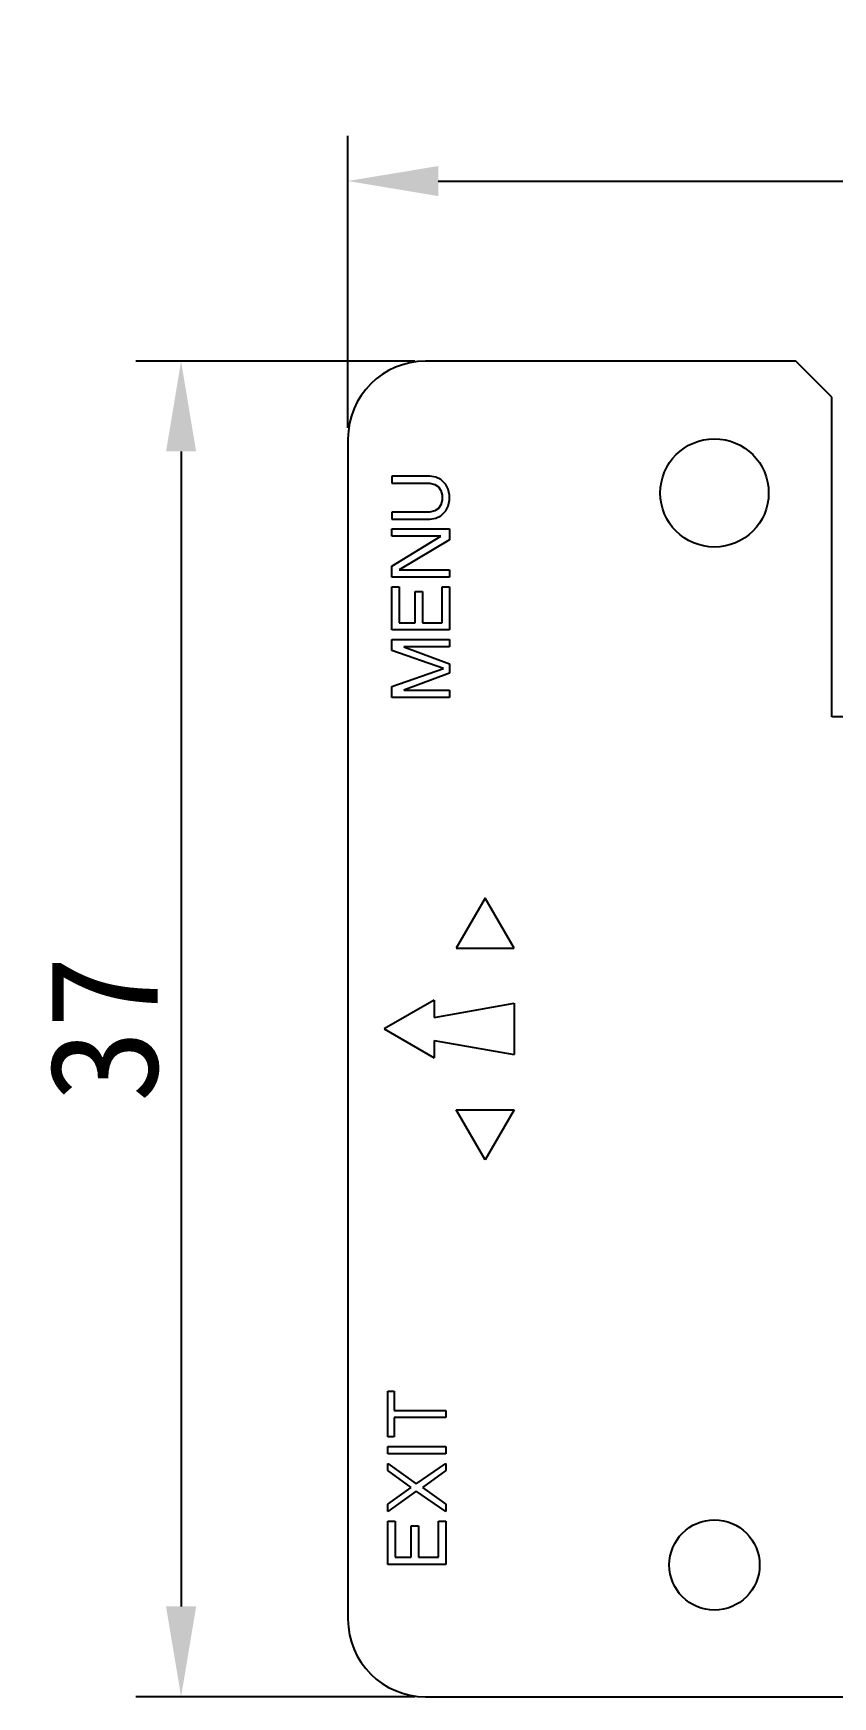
# Model space of a CAD drawing. Header units: millimetres. Extents: x 17383 to 35085, y 29540 to 59338.
# Drawn here: x 17436.39 to 17458.53, y 29663.78 to 29709.86 of the extents above; entities that cross this region are included whole.
import ezdxf

# ---------------------------------------------------------------- set-up
doc = ezdxf.new("R2010")
doc.units = ezdxf.units.MM
doc.header["$PDMODE"] = 2
doc.styles.get("Standard").update_dxf_attribs({"font": ''})
doc.styles.get('Standard').set_extended_font_data('SimSun')
doc.dimstyles.new('ISO-25', dxfattribs={"dimtxt": 3, "dimasz": 2.5, "dimexe": 1.25, "dimexo": 0.3, "dimtad": 1, "dimdsep": 46, "dimtxsty": 'Standard', "dimcen": 2.5, "dimclrd": 5, "dimclre": 5, "dimadec": 0, "dimazin": 0, "dimtfac": 1, "dimtmove": 0, "dimatfit": 3, "dimfxl": 1, "dimarcsym": 0})

# ---------------------------------------------------------------- blocks, each defined once
blk = doc.blocks.new('*D10')
at = {"color": 5, "lineweight": -2}
for p, q in [((17445.101, 29698.926), (17445.101, 29707.017)), ((17534.401, 29698.926), (17534.401, 29707.017)), ((17447.601, 29705.767), (17531.901, 29705.767))]:
    blk.add_line(p, q, dxfattribs=at)
at = {"color": 5}
for points in [[(17447.601, 29706.183), (17447.601, 29705.35), (17445.101, 29705.767)], [(17531.901, 29706.183), (17531.901, 29705.35), (17534.401, 29705.767)]]:
    blk.add_solid(points, dxfattribs=at)
at = {"layer": 'Defpoints', "color": 0}
for p in [(17534.401, 29705.767), (17445.101, 29698.626), (17534.401, 29698.626)]:
    blk.add_point(p, dxfattribs=at)
at = {"color": 0, "insert": (17489.751, 29707.892), "char_height": 3, "attachment_point": 5}
blk.add_mtext('89.3', dxfattribs=at)
blk = doc.blocks.new('*D11')
at = {"color": 5, "lineweight": -2}
for p, q in [((17446.951, 29700.776), (17439.23, 29700.776)), ((17440.48, 29698.276), (17440.48, 29666.276)), ((17446.951, 29663.776), (17439.23, 29663.776))]:
    blk.add_line(p, q, dxfattribs=at)
at = {"color": 5}
for points in [[(17440.063, 29698.276), (17440.896, 29698.276), (17440.48, 29700.776)], [(17440.063, 29666.276), (17440.896, 29666.276), (17440.48, 29663.776)]]:
    blk.add_solid(points, dxfattribs=at)
at = {"layer": 'Defpoints', "color": 0}
for p in [(17447.251, 29700.776), (17440.48, 29663.776), (17447.251, 29663.776)]:
    blk.add_point(p, dxfattribs=at)
at = {"color": 0, "insert": (17438.355, 29682.276), "char_height": 3, "attachment_point": 5, "rotation": 90}
blk.add_mtext('37', dxfattribs=at)

msp = doc.modelspace()

# ---------------------------------------------------------------- linework, layer by layer
at = {"color": 7, "linetype": 'Continuous'}
for p, q in [((17457.501, 29700.776), (17447.251, 29700.776)), ((17458.501, 29699.776), (17457.501, 29700.776)), ((17458.501, 29690.926), (17458.501, 29699.776)), ((17445.101, 29698.626), (17445.101, 29665.926)), ((17445.101, 29698.626), (17445.101, 29665.926)), ((17484.601, 29690.926), (17458.501, 29690.926)), ((17447.251, 29663.776), (17532.251, 29663.776)), ((17447.251, 29663.776), (17532.251, 29663.776))]:
    msp.add_line(p, q, dxfattribs=at)
at = {"color": 4, "linetype": 'Continuous'}
for p, q in [((17446.313, 29697.595), (17446.313, 29697.395)), ((17447.368, 29697.595), (17446.313, 29697.595)), ((17447.538, 29697.562), (17447.368, 29697.595)), ((17446.313, 29697.395), (17447.368, 29697.395)), ((17447.368, 29697.395), (17447.504, 29697.362)), ((17447.504, 29697.362), (17447.606, 29697.295)), ((17447.674, 29697.495), (17447.538, 29697.562)), ((17447.606, 29697.295), (17447.674, 29697.195)), ((17447.811, 29697.362), (17447.674, 29697.495)), ((17447.674, 29697.195), (17447.709, 29697.062)), ((17447.879, 29697.229), (17447.811, 29697.362)), ((17447.913, 29697.062), (17447.879, 29697.229)), ((17447.606, 29696.695), (17447.504, 29696.629)), ((17447.674, 29696.795), (17447.606, 29696.695)), ((17447.709, 29696.929), (17447.674, 29696.795)), ((17447.709, 29697.062), (17447.709, 29696.929)), ((17447.811, 29696.629), (17447.879, 29696.762)), ((17447.879, 29696.762), (17447.913, 29696.929)), ((17447.913, 29696.929), (17447.913, 29697.062)), ((17446.313, 29696.595), (17446.313, 29696.395)), ((17447.368, 29696.595), (17446.313, 29696.595)), ((17446.313, 29696.395), (17447.368, 29696.395)), ((17447.504, 29696.629), (17447.368, 29696.595)), ((17447.368, 29696.395), (17447.538, 29696.429)), ((17447.538, 29696.429), (17447.674, 29696.495)), ((17447.674, 29696.495), (17447.811, 29696.629)), ((17446.313, 29695.929), (17446.313, 29696.129)), ((17446.313, 29696.129), (17447.913, 29696.129)), ((17446.313, 29695.095), (17447.674, 29695.929)), ((17447.674, 29695.929), (17446.313, 29695.929)), ((17447.913, 29695.829), (17446.517, 29694.995)), ((17447.913, 29696.129), (17447.913, 29695.829)), ((17446.313, 29694.795), (17446.313, 29695.095)), ((17446.517, 29694.995), (17447.913, 29694.995)), ((17447.913, 29694.995), (17447.913, 29694.795)), ((17447.913, 29694.795), (17446.313, 29694.795)), ((17446.313, 29693.329), (17446.313, 29694.529)), ((17446.313, 29694.529), (17446.517, 29694.529)), ((17446.517, 29694.529), (17446.517, 29693.529)), ((17446.96, 29693.529), (17446.96, 29694.395)), ((17446.96, 29694.395), (17447.164, 29694.395)), ((17447.164, 29694.395), (17447.164, 29693.529)), ((17447.709, 29693.529), (17447.709, 29694.529)), ((17447.709, 29694.529), (17447.913, 29694.529)), ((17447.913, 29694.529), (17447.913, 29693.329)), ((17446.517, 29693.529), (17446.96, 29693.529)), ((17447.164, 29693.529), (17447.709, 29693.529)), ((17447.913, 29693.329), (17446.313, 29693.329)), ((17446.313, 29692.762), (17446.313, 29693.062)), ((17446.313, 29693.062), (17447.913, 29693.062)), ((17447.913, 29693.062), (17447.913, 29692.862)), ((17447.743, 29692.262), (17446.313, 29692.762)), ((17446.653, 29692.862), (17447.913, 29692.395)), ((17447.913, 29692.862), (17446.653, 29692.862)), ((17446.313, 29691.762), (17447.743, 29692.262)), ((17447.913, 29692.129), (17446.653, 29691.662)), ((17447.913, 29692.395), (17447.913, 29692.129)), ((17446.313, 29691.462), (17446.313, 29691.762)), ((17446.653, 29691.662), (17447.913, 29691.662)), ((17447.913, 29691.662), (17447.913, 29691.462)), ((17447.913, 29691.462), (17446.313, 29691.462)), ((17448.901, 29685.902), (17448.101, 29684.516)), ((17449.701, 29684.516), (17448.901, 29685.902)), ((17448.101, 29684.516), (17449.701, 29684.516)), ((17447.487, 29683.076), (17446.101, 29682.276)), ((17447.487, 29683.076), (17447.487, 29682.596)), ((17447.487, 29682.596), (17449.701, 29682.987)), ((17449.701, 29682.987), (17449.701, 29681.566)), ((17446.101, 29682.276), (17447.487, 29681.476)), ((17447.487, 29681.956), (17447.487, 29681.476)), ((17447.487, 29681.956), (17449.701, 29681.566)), ((17448.901, 29678.651), (17448.101, 29680.036)), ((17448.101, 29680.036), (17449.701, 29680.036)), ((17449.701, 29680.036), (17448.901, 29678.651)), ((17446.208, 29670.975), (17446.208, 29672.242)), ((17446.208, 29672.242), (17446.378, 29672.242)), ((17446.378, 29672.242), (17446.378, 29671.709)), ((17446.378, 29671.709), (17447.808, 29671.709)), ((17446.378, 29671.509), (17446.378, 29670.975)), ((17447.808, 29671.509), (17446.378, 29671.509)), ((17447.808, 29671.709), (17447.808, 29671.509)), ((17446.378, 29670.975), (17446.208, 29670.975)), ((17446.208, 29670.509), (17446.208, 29670.709)), ((17446.208, 29670.709), (17447.808, 29670.709)), ((17447.808, 29670.509), (17446.208, 29670.509)), ((17447.808, 29670.709), (17447.808, 29670.509)), ((17446.208, 29670.242), (17446.991, 29669.675)), ((17446.208, 29670.042), (17446.208, 29670.242)), ((17446.855, 29669.575), (17446.208, 29670.042)), ((17446.991, 29669.675), (17447.808, 29670.242)), ((17447.808, 29670.042), (17447.161, 29669.575)), ((17447.808, 29670.242), (17447.808, 29670.042)), ((17446.208, 29669.109), (17446.855, 29669.575)), ((17446.991, 29669.475), (17446.208, 29668.909)), ((17447.808, 29668.909), (17446.991, 29669.475)), ((17447.161, 29669.575), (17447.808, 29669.109)), ((17446.208, 29668.909), (17446.208, 29669.109)), ((17447.808, 29669.109), (17447.808, 29668.909)), ((17446.208, 29667.442), (17446.208, 29668.642)), ((17446.208, 29668.642), (17446.412, 29668.642)), ((17446.412, 29668.642), (17446.412, 29667.642)), ((17447.604, 29667.642), (17447.604, 29668.642)), ((17447.604, 29668.642), (17447.808, 29668.642)), ((17447.808, 29668.642), (17447.808, 29667.442)), ((17446.855, 29667.642), (17446.855, 29668.509)), ((17446.855, 29668.509), (17447.059, 29668.509)), ((17447.059, 29668.509), (17447.059, 29667.642)), ((17446.412, 29667.642), (17446.855, 29667.642)), ((17447.059, 29667.642), (17447.604, 29667.642)), ((17447.808, 29667.442), (17446.208, 29667.442))]:
    msp.add_line(p, q, dxfattribs=at)
at = {"color": 7, "linetype": 'Continuous'}
for centre, radius in [((17455.251, 29697.126), 1.5), ((17455.251, 29697.126), 1.5), ((17455.251, 29667.426), 1.25), ((17455.251, 29667.426), 1.25)]:
    msp.add_circle(centre, radius, dxfattribs=at)
for centre, start, end in [((17447.251, 29698.626), 90, 180), ((17447.251, 29698.626), 90, 180), ((17447.251, 29665.926), 180, 270), ((17447.251, 29665.926), 180, 270)]:
    msp.add_arc(centre, 2.15, start, end, dxfattribs=at)

# ---------------------------------------------------------------- dimensions: what is measured, and where the dimension line sits
dim = msp.add_linear_dim(base=(17534.401, 29705.767), p1=(17445.101, 29698.626), p2=(17534.401, 29698.626), dimstyle='ISO-25')
dim.commit()
dim.dimension.update_dxf_attribs({"geometry": '*D10', "text_midpoint": (17489.751, 29707.892)})
dim = msp.add_linear_dim(base=(17440.48, 29663.776), p1=(17447.251, 29700.776), p2=(17447.251, 29663.776), angle=90, dimstyle='ISO-25')
dim.commit()
dim.dimension.update_dxf_attribs({"geometry": '*D11', "text_midpoint": (17438.355, 29682.276)})

doc.saveas('drawing.dxf')
